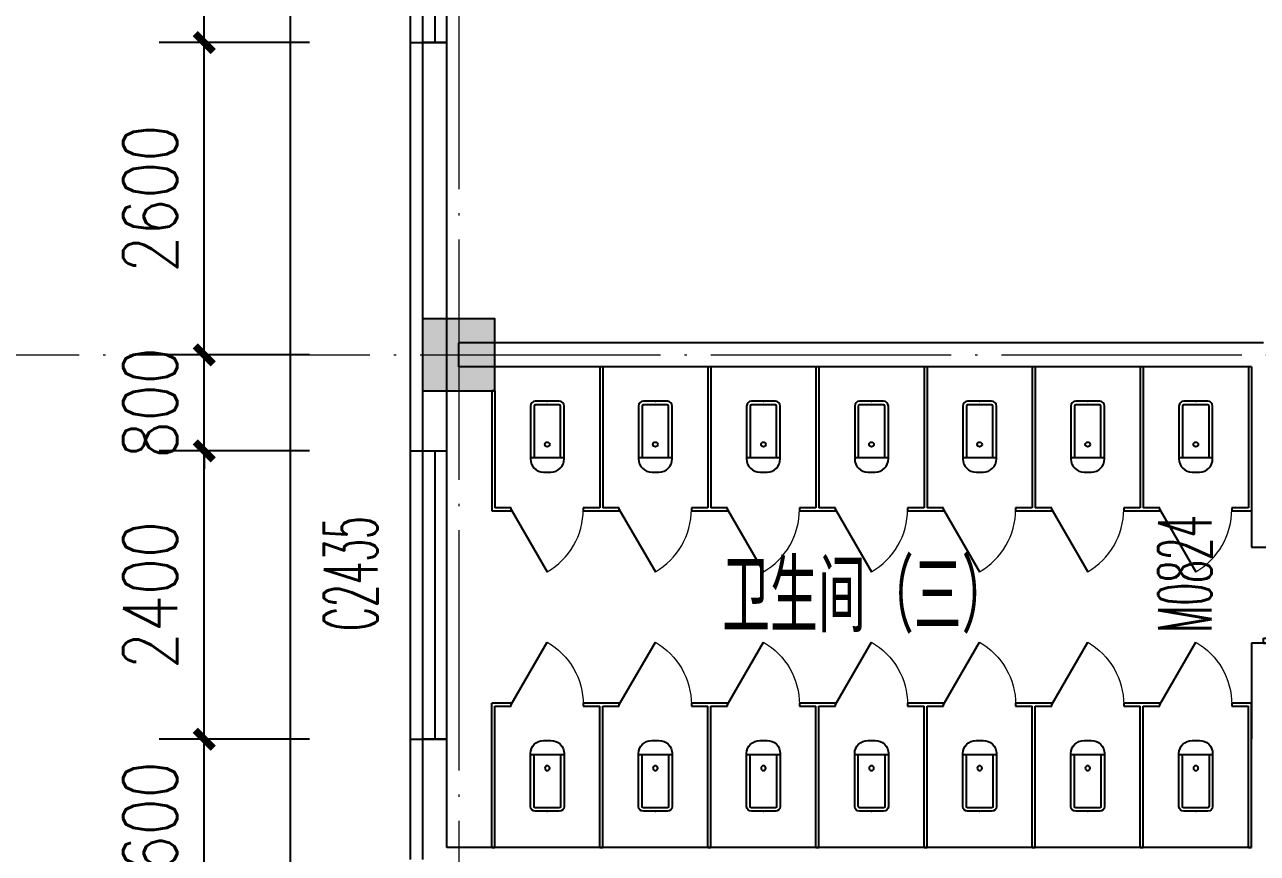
# Model space of a CAD drawing. Extents: x 1417642 to 3570900, y 124798 to 1191112.
# Drawn here: x 1507865 to 1518129, y 705383 to 712281 of the extents above; entities that cross this region are included whole.
import ezdxf

# ---------------------------------------------------------------- set-up
doc = ezdxf.new("R2010")
doc.units = 0
doc.header["$LTSCALE"] = 1000
doc.header["$MEASUREMENT"] = 0
doc.linetypes.add('DOTE', pattern=[2.42, 2, -0.2, 0.02, -0.2])
doc.layers.get('0').update_dxf_attribs({"linetype": 'CONTINUOUS'})
doc.layers.get('Defpoints').update_dxf_attribs({"linetype": 'CONTINUOUS'})
for name, color, linetype in [('colu', 2, 'CONTINUOUS'), ('DOTE', 1, 'DOTE'), ('LATRINE', 6, 'CONTINUOUS'), ('LVTRY', 6, 'CONTINUOUS'), ('PUB_DIM', 3, 'CONTINUOUS'), ('PUB_TEXT', 40, 'CONTINUOUS'), ('SURFACE', 6, 'CONTINUOUS'), ('tiaozheng', 20, 'CONTINUOUS'), ('WALL', 4, 'CONTINUOUS'), ('WINDOW', 2, 'CONTINUOUS'), ('WINDOW_TEXT', 7, 'CONTINUOUS'), ('屋面轮廓', 101, 'CONTINUOUS'), ('柱填充', 8, 'CONTINUOUS')]:
    doc.layers.add(name, color=color, linetype=linetype)
doc.styles.add('_TCH_WINDOW', font='ROMANS.shx', dxfattribs={"width": 0.7, "height": 400, "bigfont": 'Z.shx'})
doc.styles.add('DIM_FONT', font='SIMPLEX.shx', dxfattribs={"width": 0.8})
doc.styles.add('Z', font='ROMANS', dxfattribs={"width": 0.7, "bigfont": 'Z'})
doc.dimstyles.new('DIMN150', dxfattribs={"dimscale": 1.5, "dimtxt": 300, "dimasz": 100, "dimexe": 250, "dimexo": 300, "dimgap": 150, "dimtad": 1, "dimdec": 0, "dimzin": 0, "dimdsep": 46, "dimtxsty": 'DIM_FONT', "dimblk": 'ARCHTICK', "dimcen": 0.09, "dimdle": 1.5, "dimclrt": 7, "dimazin": 2, "dimtfac": 1, "dimtdec": 0, "dimtix": 1, "dimtmove": 2, "dimatfit": 3, "dimldrblk": 'ARCHTICK', "dimfxl": 1, "dimtolj": 1, "dimtzin": 0, "dimarcsym": 0})

# ---------------------------------------------------------------- blocks, each defined once
blk = doc.blocks.new('678')
at = {"layer": '柱填充'}
h = blk.add_hatch(color=256, dxfattribs=at)
h.paths.add_polyline_path([(1591630, 863580), (1591630, 864280), (1590930, 864280), (1590930, 863580)])
h.paths.add_polyline_path([(1591630, 871580), (1591630, 872280), (1590930, 872280), (1590930, 871580)])
h.paths.add_polyline_path([(1635280, 879530), (1635280, 880230), (1634580, 880230), (1634580, 879530)])
h.paths.add_polyline_path([(1658830, 893230), (1658830, 893830), (1658230, 893830), (1658230, 893230)])
h.paths.add_polyline_path([(1658880, 883230), (1658880, 883930), (1658180, 883930), (1658180, 883230)])
h.paths.add_polyline_path([(1658830, 879630), (1658830, 880230), (1658230, 880230), (1658230, 879630)])
h.paths.add_polyline_path([(1658880, 872230), (1658180, 872230), (1658180, 871630), (1658880, 871630)])
h.paths.add_polyline_path([(1658830, 863630), (1658830, 864230), (1658230, 864230), (1658230, 863630)])
h.paths.add_polyline_path([(1658830, 853630), (1658830, 854230), (1658230, 854230), (1658230, 853630)])
h.paths.add_polyline_path([(1658830, 845630), (1658830, 846230), (1658230, 846230), (1658230, 845630)])
h.paths.add_polyline_path([(1658830, 835630), (1658830, 836230), (1658230, 836230), (1658230, 835630)])
h.paths.add_polyline_path([(1648830, 893230), (1648830, 893830), (1648230, 893830), (1648230, 893230)])
h.paths.add_polyline_path([(1648830, 883230), (1648830, 883830), (1648230, 883830), (1648230, 883230)])
h.paths.add_polyline_path([(1648830, 879630), (1648830, 880230), (1648230, 880230), (1648230, 879630)])
h.paths.add_polyline_path([(1648830, 871630), (1648830, 872230), (1648230, 872230), (1648230, 871630)])
h.paths.add_polyline_path([(1648930, 863580), (1648930, 864280), (1648230, 864280), (1648230, 863580)])
h.paths.add_polyline_path([(1648930, 853580), (1648930, 854280), (1648230, 854280), (1648230, 853580)])
h.paths.add_polyline_path([(1648930, 845630), (1648930, 846330), (1648230, 846330), (1648230, 845630)])
h.paths.add_polyline_path([(1648930, 835630), (1648930, 836330), (1648230, 836330), (1648230, 835630)])
h.paths.add_polyline_path([(1645230, 891430), (1645230, 892030), (1644630, 892030), (1644630, 891430)])
h.paths.add_polyline_path([(1645280, 883230), (1645280, 883930), (1644580, 883930), (1644580, 883230)])
h.paths.add_polyline_path([(1645230, 879630), (1645230, 880230), (1644630, 880230), (1644630, 879630)])
h.paths.add_polyline_path([(1645230, 871630), (1645230, 872230), (1644630, 872230), (1644630, 871630)])
h.paths.add_polyline_path([(1645230, 863630), (1645230, 864230), (1644630, 864230), (1644630, 863630)])
h.paths.add_polyline_path([(1645230, 853630), (1645230, 854230), (1644630, 854230), (1644630, 853630)])
h.paths.add_polyline_path([(1645280, 845630), (1645280, 846330), (1644580, 846330), (1644580, 845630)])
h.paths.add_polyline_path([(1645230, 835630), (1645230, 836230), (1644630, 836230), (1644630, 835630)])
h.paths.add_polyline_path([(1635230, 893230), (1635230, 893830), (1634630, 893830), (1634630, 893230)])
h.paths.add_polyline_path([(1635230, 891430), (1635230, 892030), (1634630, 892030), (1634630, 891430)])
h.paths.add_polyline_path([(1635280, 883230), (1635280, 883930), (1634580, 883930), (1634580, 883230)])
h.paths.add_polyline_path([(1635230, 871630), (1635230, 872430), (1634630, 872430), (1634630, 871630)])
h.paths.add_polyline_path([(1635230, 853430), (1635230, 854230), (1634630, 854230), (1634630, 853430)])
h.paths.add_polyline_path([(1635330, 845630), (1635330, 846430), (1634530, 846430), (1634530, 845630)])
h.paths.add_polyline_path([(1635230, 835630), (1635230, 836230), (1634630, 836230), (1634630, 835630)])
h.paths.add_polyline_path([(1627230, 893230), (1627230, 893830), (1626630, 893830), (1626630, 893230)])
h.paths.add_polyline_path([(1627280, 883230), (1627280, 883930), (1626580, 883930), (1626580, 883230)])
h.paths.add_polyline_path([(1627230, 879630), (1627230, 880230), (1626630, 880230), (1626630, 879630)])
h.paths.add_polyline_path([(1627230, 871630), (1627230, 872430), (1626630, 872430), (1626630, 871630)])
h.paths.add_polyline_path([(1627230, 853430), (1627230, 854230), (1626630, 854230), (1626630, 853430)])
h.paths.add_polyline_path([(1627330, 845630), (1627330, 846430), (1626530, 846430), (1626530, 845630)])
h.paths.add_polyline_path([(1627230, 835630), (1627230, 836230), (1626630, 836230), (1626630, 835630)])
h.paths.add_polyline_path([(1619230, 893230), (1619230, 893830), (1618630, 893830), (1618630, 893230)])
h.paths.add_polyline_path([(1619280, 883230), (1619280, 883930), (1618580, 883930), (1618580, 883230)])
h.paths.add_polyline_path([(1619230, 879630), (1619230, 880230), (1618630, 880230), (1618630, 879630)])
h.paths.add_polyline_path([(1619230, 871630), (1619230, 872430), (1618630, 872430), (1618630, 871630)])
h.paths.add_polyline_path([(1619230, 853430), (1619230, 854230), (1618630, 854230), (1618630, 853430)])
h.paths.add_polyline_path([(1619330, 845630), (1619330, 846430), (1618530, 846430), (1618530, 845630)])
h.paths.add_polyline_path([(1619280, 835580), (1619280, 836280), (1618580, 836280), (1618580, 835580)])
h.paths.add_polyline_path([(1611230, 893230), (1611230, 893830), (1610630, 893830), (1610630, 893230)])
h.paths.add_polyline_path([(1611280, 883230), (1611280, 883930), (1610580, 883930), (1610580, 883230)])
h.paths.add_polyline_path([(1611230, 879630), (1611230, 880230), (1610630, 880230), (1610630, 879630)])
h.paths.add_polyline_path([(1611230, 871630), (1611230, 872430), (1610630, 872430), (1610630, 871630)])
h.paths.add_polyline_path([(1611230, 853430), (1611230, 854230), (1610630, 854230), (1610630, 853430)])
h.paths.add_polyline_path([(1611330, 845630), (1611330, 846430), (1610530, 846430), (1610530, 845630)])
h.paths.add_polyline_path([(1611280, 835580), (1611280, 836280), (1610580, 836280), (1610580, 835580)])
h.paths.add_polyline_path([(1603230, 893230), (1603230, 893830), (1602630, 893830), (1602630, 893230)])
h.paths.add_polyline_path([(1603280, 883230), (1603280, 883930), (1602580, 883930), (1602580, 883230)])
h.paths.add_polyline_path([(1603230, 879630), (1603230, 880230), (1602630, 880230), (1602630, 879630)])
h.paths.add_polyline_path([(1603230, 871630), (1603230, 872430), (1602630, 872430), (1602630, 871630)])
h.paths.add_polyline_path([(1603230, 853430), (1603230, 854230), (1602630, 854230), (1602630, 853430)])
h.paths.add_polyline_path([(1603330, 845630), (1603330, 846430), (1602530, 846430), (1602530, 845630)])
h.paths.add_polyline_path([(1603280, 835580), (1603280, 836280), (1602580, 836280), (1602580, 835580)])
h.paths.add_polyline_path([(1603230, 814930), (1603230, 815530), (1602630, 815530), (1602630, 814930)])
h.paths.add_polyline_path([(1595230, 893230), (1595230, 893830), (1594630, 893830), (1594630, 893230)])
h.paths.add_polyline_path([(1595230, 883230), (1595230, 883830), (1594630, 883830), (1594630, 883230)])
h.paths.add_polyline_path([(1595230, 879630), (1595230, 880230), (1594630, 880230), (1594630, 879630)])
h.paths.add_polyline_path([(1595230, 871630), (1595230, 872230), (1594630, 872230), (1594630, 871630)])
h.paths.add_polyline_path([(1595230, 863630), (1595230, 864230), (1594630, 864230), (1594630, 863630)])
h.paths.add_polyline_path([(1595230, 853630), (1595230, 854230), (1594630, 854230), (1594630, 853630)])
h.paths.add_polyline_path([(1595330, 845630), (1595330, 846330), (1594630, 846330), (1594630, 845630)])
h.paths.add_polyline_path([(1595330, 835580), (1595330, 836280), (1594630, 836280), (1594630, 835580)])
h.paths.add_polyline_path([(1591630, 893230), (1591630, 893830), (1591030, 893830), (1591030, 893230)])
h.paths.add_polyline_path([(1591680, 883230), (1591680, 883930), (1590980, 883930), (1590980, 883230)])
h.paths.add_polyline_path([(1591630, 879630), (1591630, 880230), (1591030, 880230), (1591030, 879630)])
h.paths.add_polyline_path([(1591630, 853580), (1591630, 854280), (1590930, 854280), (1590930, 853580)])
h.paths.add_polyline_path([(1591630, 845580), (1591630, 846280), (1590930, 846280), (1590930, 845580)])
h.paths.add_polyline_path([(1591630, 835630), (1591630, 836330), (1590930, 836330), (1590930, 835630)])
h.paths.add_polyline_path([(1591630, 814930), (1591630, 815530), (1591030, 815530), (1591030, 814930)])
h.paths.add_polyline_path([(1581630, 893230), (1581630, 893830), (1581030, 893830), (1581030, 893230)])
h.paths.add_polyline_path([(1581730, 883230), (1581730, 883930), (1581030, 883930), (1581030, 883230)])
h.paths.add_polyline_path([(1581630, 879630), (1581630, 880230), (1581030, 880230), (1581030, 879630)])
h.paths.add_polyline_path([(1581630, 871630), (1581630, 872230), (1581030, 872230), (1581030, 871630)])
h.paths.add_polyline_path([(1581630, 863630), (1581630, 864230), (1581030, 864230), (1581030, 863630)])
h.paths.add_polyline_path([(1581630, 853630), (1581630, 854230), (1581030, 854230), (1581030, 853630)])
h.paths.add_polyline_path([(1581630, 845630), (1581630, 846230), (1581030, 846230), (1581030, 845630)])
h.paths.add_polyline_path([(1581630, 835630), (1581630, 836230), (1581030, 836230), (1581030, 835630)])
h.paths.add_polyline_path([(1581630, 814930), (1581630, 815530), (1581030, 815530), (1581030, 814930)])
h.paths.add_polyline_path([(1603230, 830430), (1603230, 831230), (1602530, 831230), (1602530, 830430)])
h.paths.add_polyline_path([(1603230, 818530), (1603230, 819330), (1602530, 819330), (1602530, 818530)])
h.paths.add_polyline_path([(1581030, 831230), (1581030, 830430), (1581730, 830430), (1581730, 831230)])
h.paths.add_polyline_path([(1581030, 819330), (1581030, 818530), (1581730, 818530), (1581730, 819330)])
h.paths.add_polyline_path([(1591630, 830430), (1591630, 831230), (1590930, 831230), (1590930, 830430)])
h.paths.add_polyline_path([(1591630, 818530), (1591630, 819330), (1590930, 819330), (1590930, 818530)])
at = {"layer": 'colu'}
blk.add_lwpolyline([(1581630, 853630), (1581630, 854230), (1581030, 854230), (1581030, 853630)], close=True, dxfattribs=at)
blk = doc.blocks.new('_ArchTick')
at = {"color": 0, "linetype": 'ByBlock', "const_width": 0.4}
blk.add_lwpolyline([(-0.5, -0.5), (0.5, 0.5)], dxfattribs=at)
blk = doc.blocks.new('*D3631')
at = {"layer": 'Defpoints', "color": 0}
for p in [(1509360, 714533), (1510687, 714533), (1510687, 712133)]:
    blk.add_point(p, dxfattribs=at)
at = {"layer": 'PUB_DIM', "color": 0, "lineweight": -2}
for p, q in [((1510237, 714533), (1508985, 714533)), ((1509360, 712131), (1509360, 714535)), ((1510237, 712133), (1508985, 712133))]:
    blk.add_line(p, q, dxfattribs=at)
at = {"layer": 'PUB_DIM', "color": 0, "lineweight": -2, "xscale": 150, "yscale": 150, "zscale": 150}
for p, rotation in [((1509360, 714533), 90), ((1509360, 712133), 270)]:
    blk.add_blockref('_ArchTick', p, dxfattribs=dict(at, rotation=rotation))
at = {"layer": 'PUB_DIM', "color": 7, "insert": (1508910, 713333), "char_height": 450, "attachment_point": 5, "rotation": 90, "style": 'DIM_FONT'}
blk.add_mtext('\\A1;2400', dxfattribs=at)
blk = doc.blocks.new('*D3632')
at = {"layer": 'Defpoints', "color": 0}
for p in [(1509360, 712133), (1510687, 712133), (1510687, 709533)]:
    blk.add_point(p, dxfattribs=at)
at = {"layer": 'PUB_DIM', "color": 0, "lineweight": -2}
for p, q in [((1510237, 712133), (1508985, 712133)), ((1509360, 709531), (1509360, 712135)), ((1510237, 709533), (1508985, 709533))]:
    blk.add_line(p, q, dxfattribs=at)
at = {"layer": 'PUB_DIM', "color": 0, "lineweight": -2, "xscale": 150, "yscale": 150, "zscale": 150}
for p, rotation in [((1509360, 712133), 90), ((1509360, 709533), 270)]:
    blk.add_blockref('_ArchTick', p, dxfattribs=dict(at, rotation=rotation))
at = {"layer": 'PUB_DIM', "color": 7, "insert": (1508910, 710833), "char_height": 450, "attachment_point": 5, "rotation": 90, "style": 'DIM_FONT'}
blk.add_mtext('\\A1;2600', dxfattribs=at)
blk = doc.blocks.new('*D3633')
at = {"layer": 'Defpoints', "color": 0}
for p in [(1509360, 709533), (1510687, 709533), (1510687, 708733)]:
    blk.add_point(p, dxfattribs=at)
at = {"layer": 'PUB_DIM', "color": 0, "lineweight": -2}
for p, q in [((1509360, 709533), (1509360, 709683)), ((1510237, 709533), (1508985, 709533)), ((1509360, 708733), (1509360, 709533)), ((1510237, 708733), (1508985, 708733)), ((1509360, 708733), (1509360, 708583))]:
    blk.add_line(p, q, dxfattribs=at)
at = {"layer": 'PUB_DIM', "color": 0, "lineweight": -2, "xscale": 150, "yscale": 150, "zscale": 150}
for p, rotation in [((1509360, 709533), 270), ((1509360, 708733), 90)]:
    blk.add_blockref('_ArchTick', p, dxfattribs=dict(at, rotation=rotation))
at = {"layer": 'PUB_DIM', "color": 7, "insert": (1508910, 709133), "char_height": 450, "attachment_point": 5, "rotation": 90, "style": 'DIM_FONT'}
blk.add_mtext('\\A1;800', dxfattribs=at)
blk = doc.blocks.new('*D3634')
at = {"layer": 'Defpoints', "color": 0}
for p in [(1509360, 708733), (1510687, 708733), (1510687, 706333)]:
    blk.add_point(p, dxfattribs=at)
at = {"layer": 'PUB_DIM', "color": 0, "lineweight": -2}
for p, q in [((1510237, 708733), (1508985, 708733)), ((1509360, 706331), (1509360, 708735)), ((1510237, 706333), (1508985, 706333))]:
    blk.add_line(p, q, dxfattribs=at)
at = {"layer": 'PUB_DIM', "color": 0, "lineweight": -2, "xscale": 150, "yscale": 150, "zscale": 150}
for p, rotation in [((1509360, 708733), 90), ((1509360, 706333), 270)]:
    blk.add_blockref('_ArchTick', p, dxfattribs=dict(at, rotation=rotation))
at = {"layer": 'PUB_DIM', "color": 7, "insert": (1508910, 707533), "char_height": 450, "attachment_point": 5, "rotation": 90, "style": 'DIM_FONT'}
blk.add_mtext('\\A1;2400', dxfattribs=at)
blk = doc.blocks.new('*D3635')
at = {"layer": 'Defpoints', "color": 0}
for p in [(1509360, 706333), (1510687, 706333), (1510687, 704733)]:
    blk.add_point(p, dxfattribs=at)
at = {"layer": 'PUB_DIM', "color": 0, "lineweight": -2}
for p, q in [((1509360, 706333), (1509360, 706483)), ((1510237, 706333), (1508985, 706333)), ((1509360, 704733), (1509360, 706333)), ((1510237, 704733), (1508985, 704733)), ((1509360, 704733), (1509360, 704583))]:
    blk.add_line(p, q, dxfattribs=at)
at = {"layer": 'PUB_DIM', "color": 0, "lineweight": -2, "xscale": 150, "yscale": 150, "zscale": 150}
for p, rotation in [((1509360, 706333), 270), ((1509360, 704733), 90)]:
    blk.add_blockref('_ArchTick', p, dxfattribs=dict(at, rotation=rotation))
at = {"layer": 'PUB_DIM', "color": 7, "insert": (1508910, 705533), "char_height": 450, "attachment_point": 5, "rotation": 90, "style": 'DIM_FONT'}
blk.add_mtext('\\A1;1600', dxfattribs=at)
blk = doc.blocks.new('$TCHSYS$WIN2D')
for p, q in [((-0.5, 0.5), (0.5, 0.5)), ((-0.5, 0.5), (-0.5, -0.5)), ((0.5, 0.5), (0.5, -0.5)), ((0.5, 0.1667), (-0.5, 0.1667)), ((0.5, -0.1667), (-0.5, -0.1667)), ((-0.5, -0.5), (0.5, -0.5))]:
    blk.add_line(p, q)
blk = doc.blocks.new('$lvtry$00000200')
for p, q in [((-140, -40, 0), (-140, -480, 0)), ((-110, -40, 0), (-110, -470, 0)), ((100, 0, 0), (-100, 0, 0)), ((100, -30, 0), (-100, -30, 0)), ((110, -470, 0), (110, -40, 0)), ((140, -480, 0), (140, -40, 0)), ((140, -470, 0), (-140, -470, 0)), ((-30, -590, 0), (30, -590, 0))]:
    blk.add_line(p, q)
blk.add_circle((0, -359, 0), 20)
for centre, radius, start, end in [((-100, -40, 0), 40, 90, 180), ((-100, -40, 0), 10, 90, 180), ((100, -40, 0), 40, 0, 90), ((100, -40, 0), 10, 0, 90), ((-30, -480, 0), 110, 180, 270), ((30, -480, 0), 110, 270, 0)]:
    blk.add_arc(centre, radius, start, end)
blk.add_point((0, 0))
blk = doc.blocks.new('$TCHSYS$APDOOR2D')
blk.add_line((0.5, 0), (0, 0.866))
at = {"lineweight": 13}
blk.add_arc((0.5, 0), 1, 120, 180, dxfattribs=at)
blk = doc.blocks.new('$DorLib2D$00000001')
for p, q in [((0.45, 0.975), (0.5, 0.975)), ((0.45, 0), (0.45, 0.975)), ((0.5, 0), (0.5, 0.975)), ((0.5, 0), (0.45, 0))]:
    blk.add_line(p, q)
at = {"lineweight": 13}
blk.add_arc((0.475, 0), 0.975, 91.4693, 180, dxfattribs=at)

msp = doc.modelspace()

# ---------------------------------------------------------------- linework, layer by layer
at = {"layer": 'DOTE', "lineweight": 0, "elevation": 0}
for points in [[(1511478.8, 727433.2), (1511478.8, 643548.7)], [(1501478.8, 709533.2), (1597499.2, 709533.2)]]:
    msp.add_lwpolyline(points, dxfattribs=at)
at = {"layer": 'LATRINE'}
for p, q in [((1512653.8, 709433.2), (1512653.8, 708258.7)), ((1512678.8, 709433.2), (1512678.8, 708258.7)), ((1513553.8, 709433.2), (1513553.8, 708258.7)), ((1513578.8, 709433.2), (1513578.8, 708258.7)), ((1514453.8, 709433.2), (1514453.8, 708258.7)), ((1514478.8, 709433.2), (1514478.8, 708258.7)), ((1515353.8, 709433.2), (1515353.8, 708258.7)), ((1515378.8, 709433.2), (1515378.8, 708258.7)), ((1516253.8, 709433.2), (1516253.8, 708258.7)), ((1516278.8, 709433.2), (1516278.8, 708258.7)), ((1517153.8, 709433.2), (1517153.8, 708258.7)), ((1517178.8, 709433.2), (1517178.8, 708258.7)), ((1518053.8, 709433.2), (1518053.8, 708258.7)), ((1518078.8, 709433.2), (1518078.8, 708233.7)), ((1511753.8, 709233.2), (1511753.8, 708233.7)), ((1511778.8, 709233.2), (1511753.8, 709233.2)), ((1511778.8, 709233.2), (1511778.8, 708258.7)), ((1511753.8, 708233.7), (1511916.3, 708233.7)), ((1511916.3, 708258.7), (1511778.8, 708258.7)), ((1511916.3, 708233.7), (1511916.3, 708258.7)), ((1512653.8, 708258.7), (1512516.3, 708258.7)), ((1512516.3, 708258.7), (1512516.3, 708233.7)), ((1512516.3, 708233.7), (1512666.3, 708233.7)), ((1512666.3, 708233.7), (1512816.3, 708233.7)), ((1512816.3, 708258.7), (1512678.8, 708258.7)), ((1512816.3, 708233.7), (1512816.3, 708258.7)), ((1513553.8, 708258.7), (1513416.3, 708258.7)), ((1513416.3, 708258.7), (1513416.3, 708233.7)), ((1513416.3, 708233.7), (1513566.3, 708233.7)), ((1513566.3, 708233.7), (1513716.3, 708233.7)), ((1513716.3, 708258.7), (1513578.8, 708258.7)), ((1513716.3, 708233.7), (1513716.3, 708258.7)), ((1514453.8, 708258.7), (1514316.3, 708258.7)), ((1514316.3, 708258.7), (1514316.3, 708233.7)), ((1514316.3, 708233.7), (1514466.3, 708233.7)), ((1514466.3, 708233.7), (1514616.3, 708233.7)), ((1514616.3, 708258.7), (1514478.8, 708258.7)), ((1514616.3, 708233.7), (1514616.3, 708258.7)), ((1515353.8, 708258.7), (1515216.3, 708258.7)), ((1515216.3, 708258.7), (1515216.3, 708233.7)), ((1515216.3, 708233.7), (1515366.3, 708233.7)), ((1515366.3, 708233.7), (1515516.3, 708233.7)), ((1515516.3, 708258.7), (1515378.8, 708258.7)), ((1515516.3, 708233.7), (1515516.3, 708258.7)), ((1516253.8, 708258.7), (1516116.3, 708258.7)), ((1516116.3, 708258.7), (1516116.3, 708233.7)), ((1516116.3, 708233.7), (1516266.3, 708233.7)), ((1516266.3, 708233.7), (1516416.3, 708233.7)), ((1516416.3, 708258.7), (1516278.8, 708258.7)), ((1516416.3, 708233.7), (1516416.3, 708258.7)), ((1517153.8, 708258.7), (1517016.3, 708258.7)), ((1517016.3, 708258.7), (1517016.3, 708233.7)), ((1517016.3, 708233.7), (1517166.3, 708233.7)), ((1517166.3, 708233.7), (1517316.3, 708233.7)), ((1517316.3, 708258.7), (1517178.8, 708258.7)), ((1517316.3, 708233.7), (1517316.3, 708258.7)), ((1518053.8, 708258.7), (1517916.3, 708258.7)), ((1517916.3, 708258.7), (1517916.3, 708233.7)), ((1517916.3, 708233.7), (1518078.8, 708233.7)), ((1511753.8, 705433.2), (1511753.8, 706633.7)), ((1511916.3, 706633.7), (1511753.8, 706633.7)), ((1511778.8, 705433.2), (1511778.8, 706608.7)), ((1511778.8, 706608.7), (1511916.3, 706608.7)), ((1511916.3, 706608.7), (1511916.3, 706633.7)), ((1512666.3, 706633.7), (1512516.3, 706633.7)), ((1512516.3, 706633.7), (1512516.3, 706608.7)), ((1512516.3, 706608.7), (1512653.8, 706608.7)), ((1512653.8, 705433.2), (1512653.8, 706608.7)), ((1512816.3, 706633.7), (1512666.3, 706633.7)), ((1512678.8, 705433.2), (1512678.8, 706608.7)), ((1512678.8, 706608.7), (1512816.3, 706608.7)), ((1512816.3, 706608.7), (1512816.3, 706633.7)), ((1513566.3, 706633.7), (1513416.3, 706633.7)), ((1513416.3, 706633.7), (1513416.3, 706608.7)), ((1513416.3, 706608.7), (1513553.8, 706608.7)), ((1513553.8, 705433.2), (1513553.8, 706608.7)), ((1513716.3, 706633.7), (1513566.3, 706633.7)), ((1513578.8, 705433.2), (1513578.8, 706608.7)), ((1513578.8, 706608.7), (1513716.3, 706608.7)), ((1513716.3, 706608.7), (1513716.3, 706633.7)), ((1514466.3, 706633.7), (1514316.3, 706633.7)), ((1514316.3, 706633.7), (1514316.3, 706608.7)), ((1514316.3, 706608.7), (1514453.8, 706608.7)), ((1514453.8, 705433.2), (1514453.8, 706608.7)), ((1514616.3, 706633.7), (1514466.3, 706633.7)), ((1514478.8, 705433.2), (1514478.8, 706608.7)), ((1514478.8, 706608.7), (1514616.3, 706608.7)), ((1514616.3, 706608.7), (1514616.3, 706633.7)), ((1515366.3, 706633.7), (1515216.3, 706633.7)), ((1515216.3, 706633.7), (1515216.3, 706608.7)), ((1515216.3, 706608.7), (1515353.8, 706608.7)), ((1515353.8, 705433.2), (1515353.8, 706608.7)), ((1515516.3, 706633.7), (1515366.3, 706633.7)), ((1515378.8, 705433.2), (1515378.8, 706608.7)), ((1515378.8, 706608.7), (1515516.3, 706608.7)), ((1515516.3, 706608.7), (1515516.3, 706633.7)), ((1516266.3, 706633.7), (1516116.3, 706633.7)), ((1516116.3, 706633.7), (1516116.3, 706608.7)), ((1516116.3, 706608.7), (1516253.8, 706608.7)), ((1516253.8, 705433.2), (1516253.8, 706608.7)), ((1516416.3, 706633.7), (1516266.3, 706633.7)), ((1516278.8, 705433.2), (1516278.8, 706608.7)), ((1516278.8, 706608.7), (1516416.3, 706608.7)), ((1516416.3, 706608.7), (1516416.3, 706633.7)), ((1517166.3, 706633.7), (1517016.3, 706633.7)), ((1517016.3, 706633.7), (1517016.3, 706608.7)), ((1517016.3, 706608.7), (1517153.8, 706608.7)), ((1517153.8, 705433.2), (1517153.8, 706608.7)), ((1517316.3, 706633.7), (1517166.3, 706633.7)), ((1517178.8, 705433.2), (1517178.8, 706608.7)), ((1517178.8, 706608.7), (1517316.3, 706608.7)), ((1517316.3, 706608.7), (1517316.3, 706633.7)), ((1518078.8, 706633.7), (1517916.3, 706633.7)), ((1517916.3, 706633.7), (1517916.3, 706608.7)), ((1517916.3, 706608.7), (1518053.8, 706608.7)), ((1518053.8, 705433.2), (1518053.8, 706608.7)), ((1518078.8, 705433.2), (1518078.8, 706633.7)), ((1511753.8, 705433.2), (1511778.8, 705433.2)), ((1512653.8, 705433.2), (1512678.8, 705433.2)), ((1513553.8, 705433.2), (1513578.8, 705433.2)), ((1514453.8, 705433.2), (1514478.8, 705433.2)), ((1515353.8, 705433.2), (1515378.8, 705433.2)), ((1516253.8, 705433.2), (1516278.8, 705433.2)), ((1517153.8, 705433.2), (1517178.8, 705433.2)), ((1518053.8, 705433.2), (1518078.8, 705433.2))]:
    msp.add_line(p, q, dxfattribs=at)
at = {"layer": 'SURFACE'}
for p, q in [((1511078.8, 712133.2), (1511178.8, 712133.2)), ((1511078.8, 708733.2), (1511078.8, 712133.2)), ((1511078.8, 708733.2), (1511178.8, 708733.2)), ((1511078.8, 706333.2), (1511178.8, 706333.2)), ((1511078.8, 705333.2), (1511078.8, 706333.2))]:
    msp.add_line(p, q, dxfattribs=at)
at = {"layer": 'WALL'}
for p, q in [((1511378.8, 712133.2), (1511178.8, 712133.2)), ((1511178.8, 712133.2), (1511178.8, 708733.2)), ((1511378.8, 708733.2), (1511378.8, 712133.2)), ((1512666.3, 709633.2), (1511478.8, 709633.2)), ((1511478.8, 709433.2), (1511478.8, 709633.2)), ((1513566.3, 709633.2), (1512666.3, 709633.2)), ((1514466.3, 709633.2), (1513566.3, 709633.2)), ((1515366.3, 709633.2), (1514466.3, 709633.2)), ((1516266.3, 709633.2), (1515366.3, 709633.2)), ((1517166.3, 709633.2), (1516266.3, 709633.2)), ((1518066.3, 709633.2), (1517166.3, 709633.2)), ((1518178.8, 709633.2), (1518066.3, 709633.2)), ((1512666.3, 709433.2), (1511478.8, 709433.2)), ((1513566.3, 709433.2), (1512666.3, 709433.2)), ((1514466.3, 709433.2), (1513566.3, 709433.2)), ((1515366.3, 709433.2), (1514466.3, 709433.2)), ((1516266.3, 709433.2), (1515366.3, 709433.2)), ((1517166.3, 709433.2), (1516266.3, 709433.2)), ((1518066.3, 709433.2), (1517166.3, 709433.2)), ((1518078.8, 709433.2), (1518066.3, 709433.2)), ((1518078.8, 709433.2), (1518078.8, 707933.2)), ((1511178.8, 708733.2), (1511378.8, 708733.2)), ((1518078.8, 707933.2), (1518278.8, 707933.2)), ((1518278.8, 707133.2), (1518078.8, 707133.2)), ((1518078.8, 707133.2), (1518078.8, 706333.2)), ((1511378.8, 706333.2), (1511178.8, 706333.2)), ((1511178.8, 706333.2), (1511178.8, 705333.2)), ((1511378.8, 705433.2), (1511378.8, 706333.2)), ((1518078.8, 705433.2), (1518078.8, 706333.2)), ((1518078.8, 705433.2), (1511378.8, 705433.2))]:
    msp.add_line(p, q, dxfattribs=at)
at = {"layer": '屋面轮廓'}
msp.add_line((1510078.8, 690133.2, 0), (1510078.8, 726133.2, 0), dxfattribs=at)

# ---------------------------------------------------------------- block references
at = {"layer": 'LATRINE', "lineweight": 0, "xscale": 600, "zscale": 25, "rotation": 180}
for p, yscale in [((1512216.3, 708246.2), 600), ((1513116.3, 708246.2), 600), ((1514016.3, 708246.2), 600), ((1514916.3, 708246.2), 600), ((1515816.3, 708246.2), 600), ((1516716.3, 708246.2), 600), ((1517616.3, 708246.2), 600), ((1512216.3, 706621.2), -600), ((1513116.3, 706621.2), -600), ((1514016.3, 706621.2), -600), ((1514916.3, 706621.2), -600), ((1515816.3, 706621.2), -600), ((1516716.3, 706621.2), -600), ((1517616.3, 706621.2), -600)]:
    msp.add_blockref('$TCHSYS$APDOOR2D', p, dxfattribs=dict(at, yscale=yscale))
at = {"layer": 'LVTRY', "lineweight": 0}
for p in [(1512216.3, 709146.2, 0), (1513116.3, 709146.2, 0), (1514016.3, 709146.2, 0), (1514916.3, 709146.2, 0), (1515816.3, 709146.2, 0), (1516716.3, 709146.2, 0), (1517616.3, 709146.2, 0)]:
    msp.add_blockref('$lvtry$00000200', p, dxfattribs=at)
at = {"layer": 'LVTRY', "lineweight": 0, "yscale": -0.9999999999999996}
for p in [(1512216.3, 705733.2, 0), (1513116.3, 705733.2, 0), (1514016.3, 705733.2, 0), (1514916.3, 705733.2, 0), (1515816.3, 705733.2, 0), (1516716.3, 705733.2, 0), (1517616.3, 705733.2, 0)]:
    msp.add_blockref('$lvtry$00000200', p, dxfattribs=at)
at = {"layer": 'tiaozheng', "color": 2}
msp.add_blockref('678', (-69851.5, -144396.9, 0), dxfattribs=at)
at = {"layer": 'WINDOW', "color": 2}
ref = msp.add_blockref('$TCHSYS$WIN2D', (1511228.8, 713333.2), dxfattribs=dict(at, xscale=2400, yscale=300, zscale=2400, rotation=90))
ref.add_attrib('A', 'C2435', (1510802, 713034.5), dxfattribs={"layer": 'WINDOW_TEXT', "color": 2, "height": 446.25, "rotation": 90, "style": '_TCH_WINDOW', "width": 0.494118})
ref = msp.add_blockref('$TCHSYS$WIN2D', (1511228.8, 707533.2), dxfattribs=dict(at, xscale=2400, yscale=300, zscale=2400, rotation=90))
ref.add_attrib('A', 'C2435', (1510802, 707234.5), dxfattribs={"layer": 'WINDOW_TEXT', "color": 2, "height": 446.25, "rotation": 90, "style": '_TCH_WINDOW', "width": 0.494118})
at = {"layer": 'WINDOW', "lineweight": 0}
ref = msp.add_blockref('$DorLib2D$00000001', (1518178.8, 707533.2), dxfattribs=dict(at, xscale=-800, yscale=-800, zscale=-800, rotation=90))
ref.add_attrib('A', 'M0824', (1517748.2, 707218.7), dxfattribs={"layer": 'WINDOW_TEXT', "lineweight": 0, "height": 446.25, "rotation": 90, "style": '_TCH_WINDOW', "width": 0.494118})

# ---------------------------------------------------------------- texts
at = {"layer": 'PUB_TEXT', "style": 'Z', "width": 0.7}
msp.add_text('卫生间（三）', height=600, dxfattribs=at).set_placement((1513671.7, 707221.8))

# ---------------------------------------------------------------- dimensions: what is measured, and where the dimension line sits
at = {"layer": 'PUB_DIM'}
for p1, p2, picture, middle in [((1510687.4, 712133.2), (1510687.4, 714533.2), '*D3631', (1508910, 713333.2)), ((1510687.4, 709533.2), (1510687.4, 712133.2), '*D3632', (1508910, 710833.2)), ((1510687.4, 708733.2), (1510687.4, 709533.2), '*D3633', (1508910, 709133.2)), ((1510687.4, 706333.2), (1510687.4, 708733.2), '*D3634', (1508910, 707533.2)), ((1510687.4, 704733.2), (1510687.4, 706333.2), '*D3635', (1508910, 705533.2))]:
    dim = msp.add_aligned_dim(p1=p1, p2=p2, distance=1327.4, dimstyle='DIMN150', dxfattribs=at)
    dim.commit()
    dim.dimension.update_dxf_attribs({"geometry": picture, "text_midpoint": middle})

doc.saveas('drawing.dxf')
